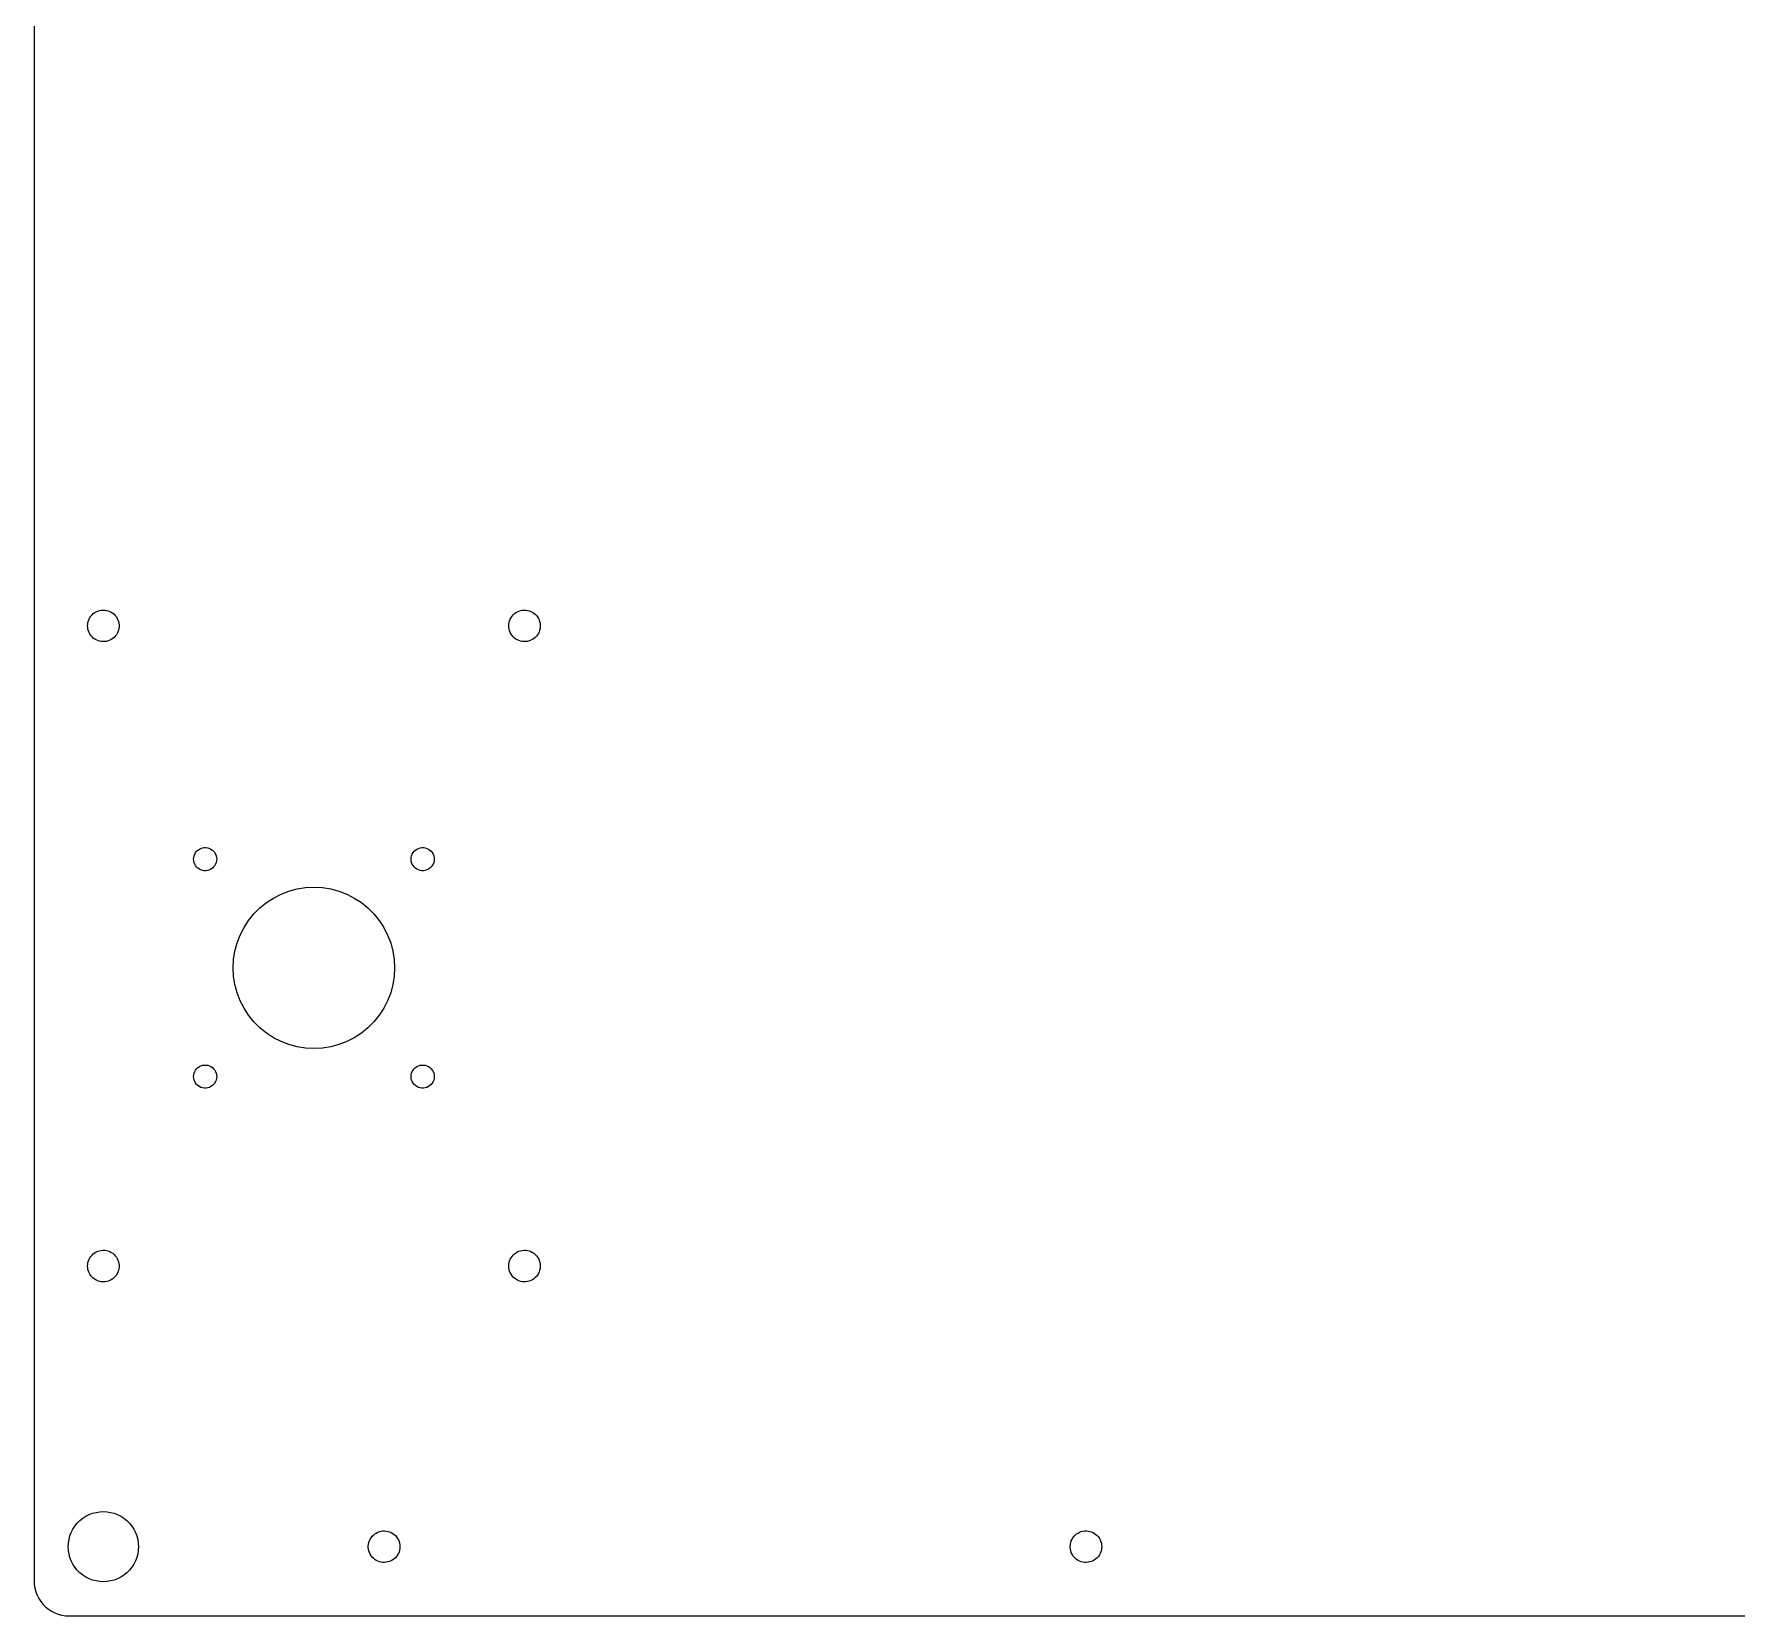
# Model space of a CAD drawing. Header units: metres. Extents: x -250 to 250, y -232 to 232.
# Drawn here: x -249.9 to -7.2, y -232.4 to -6.9 of the extents above; entities that cross this region are included whole.
import ezdxf

# ---------------------------------------------------------------- set-up
doc = ezdxf.new("R2010")
doc.units = ezdxf.units.M

msp = doc.modelspace()

# ---------------------------------------------------------------- linework, layer by layer
for p, q in [((-249.875, 227.375), (-249.875, -227.375)), ((-241.776, -89.868), (-241.613, -89.6811)), ((-241.613, -89.6811), (-241.43, -89.5132)), ((-241.43, -89.5132), (-241.231, -89.3664)), ((-241.231, -89.3664), (-241.016, -89.2424)), ((-241.016, -89.2424), (-240.789, -89.1429)), ((-240.789, -89.1429), (-240.552, -89.0688)), ((-240.552, -89.0688), (-240.309, -89.0213)), ((-240.309, -89.0213), (-240.062, -89.0009)), ((-240.062, -89.0009), (-239.814, -89.0077)), ((-239.814, -89.0077), (-239.569, -89.0417)), ((-239.569, -89.0417), (-239.328, -89.1026)), ((-239.328, -89.1026), (-239.096, -89.1895)), ((-239.096, -89.1895), (-238.875, -89.3014)), ((-238.875, -89.3014), (-238.667, -89.437)), ((-238.667, -89.437), (-238.476, -89.5946)), ((-238.476, -89.5946), (-238.303, -89.7723)), ((-238.303, -89.7723), (-238.151, -89.9679)), ((-181.776, -89.868), (-181.613, -89.6811)), ((-181.613, -89.6811), (-181.43, -89.5132)), ((-181.43, -89.5132), (-181.231, -89.3664)), ((-181.231, -89.3664), (-181.016, -89.2424)), ((-181.016, -89.2424), (-180.789, -89.1429)), ((-180.789, -89.1429), (-180.552, -89.0688)), ((-180.552, -89.0688), (-180.309, -89.0213)), ((-180.309, -89.0213), (-180.062, -89.0009)), ((-180.062, -89.0009), (-179.814, -89.0077)), ((-179.814, -89.0077), (-179.569, -89.0417)), ((-179.569, -89.0417), (-179.328, -89.1026)), ((-179.328, -89.1026), (-179.096, -89.1895)), ((-179.096, -89.1895), (-178.875, -89.3014)), ((-178.875, -89.3014), (-178.667, -89.437)), ((-178.667, -89.437), (-178.476, -89.5946)), ((-178.476, -89.5946), (-178.303, -89.7723)), ((-178.303, -89.7723), (-178.151, -89.9679)), ((-242.25, -91.25), (-242.236, -91.0025)), ((-242.236, -91.4975), (-242.25, -91.25)), ((-242.236, -91.0025), (-242.196, -90.758)), ((-242.196, -91.742), (-242.236, -91.4975)), ((-242.196, -90.758), (-242.128, -90.5194)), ((-242.128, -91.9806), (-242.196, -91.742)), ((-242.128, -90.5194), (-242.035, -90.2897)), ((-242.035, -92.2102), (-242.128, -91.9806)), ((-242.035, -90.2897), (-241.917, -90.0717)), ((-241.917, -90.0717), (-241.776, -89.868)), ((-238.151, -89.9679), (-238.021, -90.1791)), ((-238.021, -90.1791), (-237.915, -90.4033)), ((-237.915, -92.0967), (-238.021, -92.3209)), ((-237.915, -90.4033), (-237.835, -90.6378)), ((-237.835, -91.8622), (-237.915, -92.0967)), ((-237.835, -90.6378), (-237.781, -90.8797)), ((-237.781, -91.6203), (-237.835, -91.8622)), ((-237.781, -90.8797), (-237.753, -91.1261)), ((-237.753, -91.3739), (-237.781, -91.6203)), ((-237.753, -91.1261), (-237.753, -91.3739)), ((-182.25, -91.25), (-182.236, -91.0025)), ((-182.236, -91.4975), (-182.25, -91.25)), ((-182.236, -91.0025), (-182.196, -90.758)), ((-182.196, -91.742), (-182.236, -91.4975)), ((-182.196, -90.758), (-182.128, -90.5194)), ((-182.128, -91.9806), (-182.196, -91.742)), ((-182.128, -90.5194), (-182.035, -90.2897)), ((-182.035, -92.2102), (-182.128, -91.9806)), ((-182.035, -90.2897), (-181.917, -90.0717)), ((-181.917, -90.0717), (-181.776, -89.868)), ((-178.151, -89.9679), (-178.021, -90.1791)), ((-178.021, -90.1791), (-177.915, -90.4033)), ((-177.915, -92.0967), (-178.021, -92.3209)), ((-177.915, -90.4033), (-177.835, -90.6378)), ((-177.835, -91.8622), (-177.915, -92.0967)), ((-177.835, -90.6378), (-177.781, -90.8797)), ((-177.781, -91.6203), (-177.835, -91.8622)), ((-177.781, -90.8797), (-177.753, -91.1261)), ((-177.753, -91.3739), (-177.781, -91.6203)), ((-177.753, -91.1261), (-177.753, -91.3739)), ((-241.917, -92.4283), (-242.035, -92.2102)), ((-241.776, -92.632), (-241.917, -92.4283)), ((-241.613, -92.8189), (-241.776, -92.632)), ((-241.43, -92.9868), (-241.613, -92.8189)), ((-241.231, -93.1336), (-241.43, -92.9868)), ((-241.016, -93.2576), (-241.231, -93.1336)), ((-240.789, -93.3571), (-241.016, -93.2576)), ((-240.552, -93.4312), (-240.789, -93.3571)), ((-240.309, -93.4787), (-240.552, -93.4312)), ((-240.062, -93.4991), (-240.309, -93.4787)), ((-239.814, -93.4923), (-240.062, -93.4991)), ((-239.569, -93.4583), (-239.814, -93.4923)), ((-239.328, -93.3974), (-239.569, -93.4583)), ((-239.096, -93.3105), (-239.328, -93.3974)), ((-238.875, -93.1985), (-239.096, -93.3105)), ((-238.667, -93.063), (-238.875, -93.1985)), ((-238.476, -92.9054), (-238.667, -93.063)), ((-238.303, -92.7277), (-238.476, -92.9054)), ((-238.151, -92.5321), (-238.303, -92.7277)), ((-238.021, -92.3209), (-238.151, -92.5321)), ((-181.917, -92.4283), (-182.035, -92.2102)), ((-181.776, -92.632), (-181.917, -92.4283)), ((-181.613, -92.8189), (-181.776, -92.632)), ((-181.43, -92.9868), (-181.613, -92.8189)), ((-181.231, -93.1336), (-181.43, -92.9868)), ((-181.016, -93.2576), (-181.231, -93.1336)), ((-180.789, -93.3571), (-181.016, -93.2576)), ((-180.552, -93.4312), (-180.789, -93.3571)), ((-180.309, -93.4787), (-180.552, -93.4312)), ((-180.062, -93.4991), (-180.309, -93.4787)), ((-179.814, -93.4923), (-180.062, -93.4991)), ((-179.569, -93.4583), (-179.814, -93.4923)), ((-179.328, -93.3974), (-179.569, -93.4583)), ((-179.096, -93.3105), (-179.328, -93.3974)), ((-178.875, -93.1985), (-179.096, -93.3105)), ((-178.667, -93.063), (-178.875, -93.1985)), ((-178.476, -92.9054), (-178.667, -93.063)), ((-178.303, -92.7277), (-178.476, -92.9054)), ((-178.151, -92.5321), (-178.303, -92.7277)), ((-178.021, -92.3209), (-178.151, -92.5321)), ((-226.987, -123.784), (-226.863, -123.571)), ((-226.863, -123.571), (-226.71, -123.378)), ((-226.71, -123.378), (-226.529, -123.21)), ((-226.529, -123.21), (-226.325, -123.071)), ((-226.325, -123.071), (-226.103, -122.964)), ((-226.103, -122.964), (-225.867, -122.891)), ((-225.867, -122.891), (-225.623, -122.855)), ((-225.623, -122.855), (-225.377, -122.855)), ((-225.377, -122.855), (-225.133, -122.891)), ((-225.133, -122.891), (-224.897, -122.964)), ((-224.897, -122.964), (-224.675, -123.071)), ((-224.675, -123.071), (-224.471, -123.21)), ((-224.471, -123.21), (-224.29, -123.378)), ((-224.29, -123.378), (-224.137, -123.571)), ((-224.137, -123.571), (-224.013, -123.784)), ((-195.987, -123.784), (-195.863, -123.571)), ((-195.863, -123.571), (-195.71, -123.378)), ((-195.71, -123.378), (-195.529, -123.21)), ((-195.529, -123.21), (-195.325, -123.071)), ((-195.325, -123.071), (-195.103, -122.964)), ((-195.103, -122.964), (-194.867, -122.891)), ((-194.867, -122.891), (-194.623, -122.855)), ((-194.623, -122.855), (-194.377, -122.855)), ((-194.377, -122.855), (-194.133, -122.891)), ((-194.133, -122.891), (-193.897, -122.964)), ((-193.897, -122.964), (-193.675, -123.071)), ((-193.675, -123.071), (-193.471, -123.21)), ((-193.471, -123.21), (-193.29, -123.378)), ((-193.29, -123.378), (-193.137, -123.571)), ((-193.137, -123.571), (-193.013, -123.784)), ((-227.15, -124.5), (-227.132, -124.254)), ((-227.132, -124.746), (-227.15, -124.5)), ((-227.132, -124.254), (-227.077, -124.014)), ((-227.077, -124.986), (-227.132, -124.746)), ((-227.077, -124.014), (-226.987, -123.784)), ((-226.987, -125.216), (-227.077, -124.986)), ((-226.863, -125.429), (-226.987, -125.216)), ((-226.71, -125.622), (-226.863, -125.429)), ((-226.529, -125.79), (-226.71, -125.622)), ((-226.325, -125.929), (-226.529, -125.79)), ((-226.103, -126.036), (-226.325, -125.929)), ((-225.867, -126.109), (-226.103, -126.036)), ((-225.623, -126.145), (-225.867, -126.109)), ((-225.377, -126.145), (-225.623, -126.145)), ((-225.133, -126.109), (-225.377, -126.145)), ((-224.897, -126.036), (-225.133, -126.109)), ((-224.675, -125.929), (-224.897, -126.036)), ((-224.471, -125.79), (-224.675, -125.929)), ((-224.29, -125.622), (-224.471, -125.79)), ((-224.137, -125.429), (-224.29, -125.622)), ((-224.013, -125.216), (-224.137, -125.429)), ((-224.013, -123.784), (-223.923, -124.014)), ((-223.923, -124.986), (-224.013, -125.216)), ((-223.923, -124.014), (-223.868, -124.254)), ((-223.868, -124.746), (-223.923, -124.986)), ((-223.868, -124.254), (-223.85, -124.5)), ((-223.85, -124.5), (-223.868, -124.746)), ((-196.15, -124.5), (-196.132, -124.254)), ((-196.132, -124.746), (-196.15, -124.5)), ((-196.132, -124.254), (-196.077, -124.014)), ((-196.077, -124.986), (-196.132, -124.746)), ((-196.077, -124.014), (-195.987, -123.784)), ((-195.987, -125.216), (-196.077, -124.986)), ((-195.863, -125.429), (-195.987, -125.216)), ((-195.71, -125.622), (-195.863, -125.429)), ((-195.529, -125.79), (-195.71, -125.622)), ((-195.325, -125.929), (-195.529, -125.79)), ((-195.103, -126.036), (-195.325, -125.929)), ((-194.867, -126.109), (-195.103, -126.036)), ((-194.623, -126.145), (-194.867, -126.109)), ((-194.377, -126.145), (-194.623, -126.145)), ((-194.133, -126.109), (-194.377, -126.145)), ((-193.897, -126.036), (-194.133, -126.109)), ((-193.675, -125.929), (-193.897, -126.036)), ((-193.471, -125.79), (-193.675, -125.929)), ((-193.29, -125.622), (-193.471, -125.79)), ((-193.137, -125.429), (-193.29, -125.622)), ((-193.013, -125.216), (-193.137, -125.429)), ((-193.013, -123.784), (-192.923, -124.014)), ((-192.923, -124.986), (-193.013, -125.216)), ((-192.923, -124.014), (-192.868, -124.254)), ((-192.868, -124.746), (-192.923, -124.986)), ((-192.868, -124.254), (-192.85, -124.5)), ((-192.85, -124.5), (-192.868, -124.746)), ((-212.391, -128.751), (-211.202, -128.563)), ((-211.202, -128.563), (-210, -128.5)), ((-210, -128.5), (-208.798, -128.563)), ((-208.798, -128.563), (-207.609, -128.751)), ((-217.695, -131.454), (-216.76, -130.696)), ((-216.76, -130.696), (-215.75, -130.041)), ((-215.75, -130.041), (-214.677, -129.494)), ((-214.677, -129.494), (-213.554, -129.063)), ((-213.554, -129.063), (-212.391, -128.751)), ((-207.609, -128.751), (-206.446, -129.063)), ((-206.446, -129.063), (-205.323, -129.494)), ((-205.323, -129.494), (-204.25, -130.041)), ((-204.25, -130.041), (-203.24, -130.696)), ((-203.24, -130.696), (-202.305, -131.454)), ((-219.959, -134.25), (-219.304, -133.24)), ((-219.304, -133.24), (-218.546, -132.305)), ((-218.546, -132.305), (-217.695, -131.454)), ((-202.305, -131.454), (-201.454, -132.305)), ((-201.454, -132.305), (-200.696, -133.24)), ((-200.696, -133.24), (-200.041, -134.25)), ((-220.937, -136.446), (-220.506, -135.323)), ((-220.506, -135.323), (-219.959, -134.25)), ((-200.041, -134.25), (-199.494, -135.323)), ((-199.494, -135.323), (-199.063, -136.446)), ((-221.437, -138.798), (-221.249, -137.609)), ((-221.249, -137.609), (-220.937, -136.446)), ((-199.063, -136.446), (-198.751, -137.609)), ((-198.751, -137.609), (-198.563, -138.798)), ((-221.5, -140), (-221.437, -138.798)), ((-221.437, -141.202), (-221.5, -140)), ((-198.563, -138.798), (-198.5, -140)), ((-198.5, -140), (-198.563, -141.202)), ((-221.249, -142.391), (-221.437, -141.202)), ((-220.937, -143.554), (-221.249, -142.391)), ((-198.751, -142.391), (-199.063, -143.554)), ((-198.563, -141.202), (-198.751, -142.391)), ((-220.506, -144.677), (-220.937, -143.554)), ((-219.959, -145.75), (-220.506, -144.677)), ((-199.494, -144.677), (-200.041, -145.75)), ((-199.063, -143.554), (-199.494, -144.677)), ((-219.304, -146.76), (-219.959, -145.75)), ((-218.546, -147.695), (-219.304, -146.76)), ((-217.695, -148.546), (-218.546, -147.695)), ((-201.454, -147.695), (-202.305, -148.546)), ((-200.696, -146.76), (-201.454, -147.695)), ((-200.041, -145.75), (-200.696, -146.76)), ((-216.76, -149.304), (-217.695, -148.546)), ((-215.75, -149.959), (-216.76, -149.304)), ((-214.677, -150.506), (-215.75, -149.959)), ((-204.25, -149.959), (-205.323, -150.506)), ((-203.24, -149.304), (-204.25, -149.959)), ((-202.305, -148.546), (-203.24, -149.304)), ((-213.554, -150.937), (-214.677, -150.506)), ((-212.391, -151.249), (-213.554, -150.937)), ((-211.202, -151.437), (-212.391, -151.249)), ((-210, -151.5), (-211.202, -151.437)), ((-208.798, -151.437), (-210, -151.5)), ((-207.609, -151.249), (-208.798, -151.437)), ((-206.446, -150.937), (-207.609, -151.249)), ((-205.323, -150.506), (-206.446, -150.937)), ((-227.15, -155.5), (-227.132, -155.254)), ((-227.132, -155.254), (-227.077, -155.014)), ((-227.077, -155.014), (-226.987, -154.784)), ((-226.987, -154.784), (-226.863, -154.571)), ((-226.863, -154.571), (-226.71, -154.378)), ((-226.71, -154.378), (-226.529, -154.21)), ((-226.529, -154.21), (-226.325, -154.071)), ((-226.325, -154.071), (-226.103, -153.964)), ((-226.103, -153.964), (-225.867, -153.891)), ((-225.867, -153.891), (-225.623, -153.855)), ((-225.623, -153.855), (-225.377, -153.855)), ((-225.377, -153.855), (-225.133, -153.891)), ((-225.133, -153.891), (-224.897, -153.964)), ((-224.897, -153.964), (-224.675, -154.071)), ((-224.675, -154.071), (-224.471, -154.21)), ((-224.471, -154.21), (-224.29, -154.378)), ((-224.29, -154.378), (-224.137, -154.571)), ((-224.137, -154.571), (-224.013, -154.784)), ((-224.013, -154.784), (-223.923, -155.014)), ((-223.923, -155.014), (-223.868, -155.254)), ((-223.868, -155.254), (-223.85, -155.5)), ((-196.15, -155.5), (-196.132, -155.254)), ((-196.132, -155.254), (-196.077, -155.014)), ((-196.077, -155.014), (-195.987, -154.784)), ((-195.987, -154.784), (-195.863, -154.571)), ((-195.863, -154.571), (-195.71, -154.378)), ((-195.71, -154.378), (-195.529, -154.21)), ((-195.529, -154.21), (-195.325, -154.071)), ((-195.325, -154.071), (-195.103, -153.964)), ((-195.103, -153.964), (-194.867, -153.891)), ((-194.867, -153.891), (-194.623, -153.855)), ((-194.623, -153.855), (-194.377, -153.855)), ((-194.377, -153.855), (-194.133, -153.891)), ((-194.133, -153.891), (-193.897, -153.964)), ((-193.897, -153.964), (-193.675, -154.071)), ((-193.675, -154.071), (-193.471, -154.21)), ((-193.471, -154.21), (-193.29, -154.378)), ((-193.29, -154.378), (-193.137, -154.571)), ((-193.137, -154.571), (-193.013, -154.784)), ((-193.013, -154.784), (-192.923, -155.014)), ((-192.923, -155.014), (-192.868, -155.254)), ((-192.868, -155.254), (-192.85, -155.5)), ((-227.132, -155.746), (-227.15, -155.5)), ((-227.077, -155.986), (-227.132, -155.746)), ((-226.987, -156.216), (-227.077, -155.986)), ((-226.863, -156.429), (-226.987, -156.216)), ((-226.71, -156.622), (-226.863, -156.429)), ((-226.529, -156.79), (-226.71, -156.622)), ((-226.325, -156.929), (-226.529, -156.79)), ((-226.103, -157.036), (-226.325, -156.929)), ((-225.867, -157.109), (-226.103, -157.036)), ((-225.623, -157.145), (-225.867, -157.109)), ((-225.377, -157.145), (-225.623, -157.145)), ((-225.133, -157.109), (-225.377, -157.145)), ((-224.897, -157.036), (-225.133, -157.109)), ((-224.675, -156.929), (-224.897, -157.036)), ((-224.471, -156.79), (-224.675, -156.929)), ((-224.29, -156.622), (-224.471, -156.79)), ((-224.137, -156.429), (-224.29, -156.622)), ((-224.013, -156.216), (-224.137, -156.429)), ((-223.923, -155.986), (-224.013, -156.216)), ((-223.868, -155.746), (-223.923, -155.986)), ((-223.85, -155.5), (-223.868, -155.746)), ((-196.132, -155.746), (-196.15, -155.5)), ((-196.077, -155.986), (-196.132, -155.746)), ((-195.987, -156.216), (-196.077, -155.986)), ((-195.863, -156.429), (-195.987, -156.216)), ((-195.71, -156.622), (-195.863, -156.429)), ((-195.529, -156.79), (-195.71, -156.622)), ((-195.325, -156.929), (-195.529, -156.79)), ((-195.103, -157.036), (-195.325, -156.929)), ((-194.867, -157.109), (-195.103, -157.036)), ((-194.623, -157.145), (-194.867, -157.109)), ((-194.377, -157.145), (-194.623, -157.145)), ((-194.133, -157.109), (-194.377, -157.145)), ((-193.897, -157.036), (-194.133, -157.109)), ((-193.675, -156.929), (-193.897, -157.036)), ((-193.471, -156.79), (-193.675, -156.929)), ((-193.29, -156.622), (-193.471, -156.79)), ((-193.137, -156.429), (-193.29, -156.622)), ((-193.013, -156.216), (-193.137, -156.429)), ((-192.923, -155.986), (-193.013, -156.216)), ((-192.868, -155.746), (-192.923, -155.986)), ((-192.85, -155.5), (-192.868, -155.746)), ((-242.196, -182.008), (-242.128, -181.769)), ((-242.128, -181.769), (-242.035, -181.54)), ((-242.035, -181.54), (-241.917, -181.322)), ((-241.917, -181.322), (-241.776, -181.118)), ((-241.776, -181.118), (-241.613, -180.931)), ((-241.613, -180.931), (-241.43, -180.763)), ((-241.43, -180.763), (-241.231, -180.616)), ((-241.231, -180.616), (-241.016, -180.492)), ((-241.016, -180.492), (-240.789, -180.393)), ((-240.789, -180.393), (-240.552, -180.319)), ((-240.552, -180.319), (-240.309, -180.271)), ((-240.309, -180.271), (-240.062, -180.251)), ((-240.062, -180.251), (-239.814, -180.258)), ((-239.814, -180.258), (-239.569, -180.292)), ((-239.569, -180.292), (-239.328, -180.353)), ((-239.328, -180.353), (-239.096, -180.44)), ((-239.096, -180.44), (-238.875, -180.551)), ((-238.875, -180.551), (-238.667, -180.687)), ((-238.667, -180.687), (-238.476, -180.845)), ((-238.476, -180.845), (-238.303, -181.022)), ((-238.303, -181.022), (-238.151, -181.218)), ((-238.151, -181.218), (-238.021, -181.429)), ((-238.021, -181.429), (-237.915, -181.653)), ((-237.915, -181.653), (-237.835, -181.888)), ((-237.835, -181.888), (-237.781, -182.13)), ((-182.196, -182.008), (-182.128, -181.769)), ((-182.128, -181.769), (-182.035, -181.54)), ((-182.035, -181.54), (-181.917, -181.322)), ((-181.917, -181.322), (-181.776, -181.118)), ((-181.776, -181.118), (-181.613, -180.931)), ((-181.613, -180.931), (-181.43, -180.763)), ((-181.43, -180.763), (-181.231, -180.616)), ((-181.231, -180.616), (-181.016, -180.492)), ((-181.016, -180.492), (-180.789, -180.393)), ((-180.789, -180.393), (-180.552, -180.319)), ((-180.552, -180.319), (-180.309, -180.271)), ((-180.309, -180.271), (-180.062, -180.251)), ((-180.062, -180.251), (-179.814, -180.258)), ((-179.814, -180.258), (-179.569, -180.292)), ((-179.569, -180.292), (-179.328, -180.353)), ((-179.328, -180.353), (-179.096, -180.44)), ((-179.096, -180.44), (-178.875, -180.551)), ((-178.875, -180.551), (-178.667, -180.687)), ((-178.667, -180.687), (-178.476, -180.845)), ((-178.476, -180.845), (-178.303, -181.022)), ((-178.303, -181.022), (-178.151, -181.218)), ((-178.151, -181.218), (-178.021, -181.429)), ((-178.021, -181.429), (-177.915, -181.653)), ((-177.915, -181.653), (-177.835, -181.888)), ((-177.835, -181.888), (-177.781, -182.13)), ((-242.25, -182.5), (-242.236, -182.252)), ((-242.236, -182.748), (-242.25, -182.5)), ((-242.236, -182.252), (-242.196, -182.008)), ((-242.196, -182.992), (-242.236, -182.748)), ((-242.128, -183.231), (-242.196, -182.992)), ((-242.035, -183.46), (-242.128, -183.231)), ((-241.917, -183.678), (-242.035, -183.46)), ((-241.776, -183.882), (-241.917, -183.678)), ((-241.613, -184.069), (-241.776, -183.882)), ((-241.43, -184.237), (-241.613, -184.069)), ((-241.231, -184.384), (-241.43, -184.237)), ((-241.016, -184.508), (-241.231, -184.384)), ((-238.667, -184.313), (-238.875, -184.449)), ((-238.476, -184.155), (-238.667, -184.313)), ((-238.303, -183.978), (-238.476, -184.155)), ((-238.151, -183.782), (-238.303, -183.978)), ((-238.021, -183.571), (-238.151, -183.782)), ((-237.915, -183.347), (-238.021, -183.571)), ((-237.835, -183.112), (-237.915, -183.347)), ((-237.781, -182.87), (-237.835, -183.112)), ((-237.781, -182.13), (-237.753, -182.376)), ((-237.753, -182.624), (-237.781, -182.87)), ((-237.753, -182.376), (-237.753, -182.624)), ((-182.25, -182.5), (-182.236, -182.252)), ((-182.236, -182.748), (-182.25, -182.5)), ((-182.236, -182.252), (-182.196, -182.008)), ((-182.196, -182.992), (-182.236, -182.748)), ((-182.128, -183.231), (-182.196, -182.992)), ((-182.035, -183.46), (-182.128, -183.231)), ((-181.917, -183.678), (-182.035, -183.46)), ((-181.776, -183.882), (-181.917, -183.678)), ((-181.613, -184.069), (-181.776, -183.882)), ((-181.43, -184.237), (-181.613, -184.069)), ((-181.231, -184.384), (-181.43, -184.237)), ((-181.016, -184.508), (-181.231, -184.384)), ((-178.667, -184.313), (-178.875, -184.449)), ((-178.476, -184.155), (-178.667, -184.313)), ((-178.303, -183.978), (-178.476, -184.155)), ((-178.151, -183.782), (-178.303, -183.978)), ((-178.021, -183.571), (-178.151, -183.782)), ((-177.915, -183.347), (-178.021, -183.571)), ((-177.835, -183.112), (-177.915, -183.347)), ((-177.781, -182.87), (-177.835, -183.112)), ((-177.781, -182.13), (-177.753, -182.376)), ((-177.753, -182.624), (-177.781, -182.87)), ((-177.753, -182.376), (-177.753, -182.624)), ((-240.789, -184.607), (-241.016, -184.508)), ((-240.552, -184.681), (-240.789, -184.607)), ((-240.309, -184.729), (-240.552, -184.681)), ((-240.062, -184.749), (-240.309, -184.729)), ((-239.814, -184.742), (-240.062, -184.749)), ((-239.569, -184.708), (-239.814, -184.742)), ((-239.328, -184.647), (-239.569, -184.708)), ((-239.096, -184.56), (-239.328, -184.647)), ((-238.875, -184.449), (-239.096, -184.56)), ((-180.789, -184.607), (-181.016, -184.508)), ((-180.552, -184.681), (-180.789, -184.607)), ((-180.309, -184.729), (-180.552, -184.681)), ((-180.062, -184.749), (-180.309, -184.729)), ((-179.814, -184.742), (-180.062, -184.749)), ((-179.569, -184.708), (-179.814, -184.742)), ((-179.328, -184.647), (-179.569, -184.708)), ((-179.096, -184.56), (-179.328, -184.647)), ((-178.875, -184.449), (-179.096, -184.56)), ((-242.939, -218.455), (-242.5, -218.17)), ((-242.5, -218.17), (-242.034, -217.932)), ((-242.034, -217.932), (-241.545, -217.745)), ((-241.545, -217.745), (-241.04, -217.609)), ((-241.04, -217.609), (-240.523, -217.527)), ((-240.523, -217.527), (-240, -217.5)), ((-240, -217.5), (-239.477, -217.527)), ((-239.477, -217.527), (-238.96, -217.609)), ((-238.96, -217.609), (-238.455, -217.745)), ((-238.455, -217.745), (-237.966, -217.932)), ((-237.966, -217.932), (-237.5, -218.17)), ((-237.5, -218.17), (-237.061, -218.455)), ((-244.755, -220.955), (-244.568, -220.466)), ((-244.568, -220.466), (-244.33, -220)), ((-244.33, -220), (-244.045, -219.561)), ((-244.045, -219.561), (-243.716, -219.154)), ((-243.716, -219.154), (-243.346, -218.784)), ((-243.346, -218.784), (-242.939, -218.455)), ((-237.061, -218.455), (-236.654, -218.784)), ((-236.654, -218.784), (-236.284, -219.154)), ((-236.284, -219.154), (-235.955, -219.561)), ((-235.955, -219.561), (-235.67, -220)), ((-235.67, -220), (-235.432, -220.466)), ((-235.432, -220.466), (-235.245, -220.955)), ((-201.524, -220.845), (-201.333, -220.687)), ((-201.333, -220.687), (-201.125, -220.551)), ((-201.125, -220.551), (-200.904, -220.44)), ((-200.904, -220.44), (-200.672, -220.353)), ((-200.672, -220.353), (-200.431, -220.292)), ((-200.431, -220.292), (-200.186, -220.258)), ((-200.186, -220.258), (-199.938, -220.251)), ((-199.938, -220.251), (-199.691, -220.271)), ((-199.691, -220.271), (-199.448, -220.319)), ((-199.448, -220.319), (-199.211, -220.393)), ((-199.211, -220.393), (-198.984, -220.492)), ((-198.984, -220.492), (-198.769, -220.616)), ((-198.769, -220.616), (-198.57, -220.763)), ((-198.57, -220.763), (-198.387, -220.931)), ((-101.524, -220.845), (-101.333, -220.687)), ((-101.333, -220.687), (-101.125, -220.551)), ((-101.125, -220.551), (-100.904, -220.44)), ((-100.904, -220.44), (-100.672, -220.353)), ((-100.672, -220.353), (-100.431, -220.292)), ((-100.431, -220.292), (-100.186, -220.258)), ((-100.186, -220.258), (-99.938, -220.251)), ((-99.938, -220.251), (-99.6909, -220.271)), ((-99.6909, -220.271), (-99.4476, -220.319)), ((-99.4476, -220.319), (-99.2111, -220.393)), ((-99.2111, -220.393), (-98.984, -220.492)), ((-98.984, -220.492), (-98.7694, -220.616)), ((-98.7694, -220.616), (-98.5696, -220.763)), ((-98.5696, -220.763), (-98.3872, -220.931)), ((-245, -222.5), (-244.973, -221.977)), ((-244.973, -223.023), (-245, -222.5)), ((-244.973, -221.977), (-244.891, -221.46)), ((-244.891, -223.54), (-244.973, -223.023)), ((-244.891, -221.46), (-244.755, -220.955)), ((-235.245, -220.955), (-235.109, -221.46)), ((-235.109, -221.46), (-235.027, -221.977)), ((-235.027, -223.023), (-235.109, -223.54)), ((-235.027, -221.977), (-235, -222.5)), ((-235, -222.5), (-235.027, -223.023)), ((-202.247, -222.376), (-202.219, -222.13)), ((-202.247, -222.624), (-202.247, -222.376)), ((-202.219, -222.87), (-202.247, -222.624)), ((-202.219, -222.13), (-202.165, -221.888)), ((-202.165, -223.112), (-202.219, -222.87)), ((-202.165, -221.888), (-202.085, -221.653)), ((-202.085, -223.347), (-202.165, -223.112)), ((-202.085, -221.653), (-201.979, -221.429)), ((-201.979, -221.429), (-201.849, -221.218)), ((-201.849, -221.218), (-201.697, -221.022)), ((-201.697, -221.022), (-201.524, -220.845)), ((-198.387, -220.931), (-198.224, -221.118)), ((-198.224, -221.118), (-198.083, -221.322)), ((-198.083, -221.322), (-197.965, -221.54)), ((-197.965, -221.54), (-197.872, -221.769)), ((-197.872, -221.769), (-197.804, -222.008)), ((-197.804, -222.992), (-197.872, -223.231)), ((-197.804, -222.008), (-197.764, -222.252)), ((-197.764, -222.748), (-197.804, -222.992)), ((-197.764, -222.252), (-197.75, -222.5)), ((-197.75, -222.5), (-197.764, -222.748)), ((-102.247, -222.376), (-102.219, -222.13)), ((-102.247, -222.624), (-102.247, -222.376)), ((-102.219, -222.87), (-102.247, -222.624)), ((-102.219, -222.13), (-102.165, -221.888)), ((-102.165, -223.112), (-102.219, -222.87)), ((-102.165, -221.888), (-102.085, -221.653)), ((-102.085, -223.347), (-102.165, -223.112)), ((-102.085, -221.653), (-101.979, -221.429)), ((-101.979, -221.429), (-101.849, -221.218)), ((-101.849, -221.218), (-101.697, -221.022)), ((-101.697, -221.022), (-101.524, -220.845)), ((-98.3872, -220.931), (-98.2244, -221.118)), ((-98.2244, -221.118), (-98.0832, -221.322)), ((-98.0832, -221.322), (-97.9652, -221.54)), ((-97.9652, -221.54), (-97.8719, -221.769)), ((-97.8719, -221.769), (-97.8045, -222.008)), ((-97.8045, -222.992), (-97.8719, -223.231)), ((-97.8045, -222.008), (-97.7637, -222.252)), ((-97.7637, -222.748), (-97.8045, -222.992)), ((-97.7637, -222.252), (-97.75, -222.5)), ((-97.75, -222.5), (-97.7637, -222.748)), ((-244.755, -224.045), (-244.891, -223.54)), ((-244.568, -224.534), (-244.755, -224.045)), ((-244.33, -225), (-244.568, -224.534)), ((-244.045, -225.439), (-244.33, -225)), ((-243.716, -225.846), (-244.045, -225.439)), ((-235.955, -225.439), (-236.284, -225.846)), ((-235.67, -225), (-235.955, -225.439)), ((-235.432, -224.534), (-235.67, -225)), ((-235.245, -224.045), (-235.432, -224.534)), ((-235.109, -223.54), (-235.245, -224.045)), ((-201.979, -223.571), (-202.085, -223.347)), ((-201.849, -223.782), (-201.979, -223.571)), ((-201.697, -223.978), (-201.849, -223.782)), ((-201.524, -224.155), (-201.697, -223.978)), ((-201.333, -224.313), (-201.524, -224.155)), ((-201.125, -224.449), (-201.333, -224.313)), ((-200.904, -224.56), (-201.125, -224.449)), ((-200.672, -224.647), (-200.904, -224.56)), ((-200.431, -224.708), (-200.672, -224.647)), ((-200.186, -224.742), (-200.431, -224.708)), ((-199.938, -224.749), (-200.186, -224.742)), ((-199.691, -224.729), (-199.938, -224.749)), ((-199.448, -224.681), (-199.691, -224.729)), ((-199.211, -224.607), (-199.448, -224.681)), ((-198.984, -224.508), (-199.211, -224.607)), ((-198.769, -224.384), (-198.984, -224.508)), ((-198.57, -224.237), (-198.769, -224.384)), ((-198.387, -224.069), (-198.57, -224.237)), ((-198.224, -223.882), (-198.387, -224.069)), ((-198.083, -223.678), (-198.224, -223.882)), ((-197.965, -223.46), (-198.083, -223.678)), ((-197.872, -223.231), (-197.965, -223.46)), ((-101.979, -223.571), (-102.085, -223.347)), ((-101.849, -223.782), (-101.979, -223.571)), ((-101.697, -223.978), (-101.849, -223.782)), ((-101.524, -224.155), (-101.697, -223.978)), ((-101.333, -224.313), (-101.524, -224.155)), ((-101.125, -224.449), (-101.333, -224.313)), ((-100.904, -224.56), (-101.125, -224.449)), ((-100.672, -224.647), (-100.904, -224.56)), ((-100.431, -224.708), (-100.672, -224.647)), ((-100.186, -224.742), (-100.431, -224.708)), ((-99.938, -224.749), (-100.186, -224.742)), ((-99.6909, -224.729), (-99.938, -224.749)), ((-99.4476, -224.681), (-99.6909, -224.729)), ((-99.2111, -224.607), (-99.4476, -224.681)), ((-98.984, -224.508), (-99.2111, -224.607)), ((-98.7694, -224.384), (-98.984, -224.508)), ((-98.5696, -224.237), (-98.7694, -224.384)), ((-98.3872, -224.069), (-98.5696, -224.237)), ((-98.2244, -223.882), (-98.3872, -224.069)), ((-98.0832, -223.678), (-98.2244, -223.882)), ((-97.9652, -223.46), (-98.0832, -223.678)), ((-97.8719, -223.231), (-97.9652, -223.46)), ((-249.875, -227.375), (-249.848, -227.898)), ((-249.848, -227.898), (-249.766, -228.415)), ((-243.346, -226.216), (-243.716, -225.846)), ((-242.939, -226.545), (-243.346, -226.216)), ((-242.5, -226.83), (-242.939, -226.545)), ((-242.034, -227.068), (-242.5, -226.83)), ((-241.545, -227.255), (-242.034, -227.068)), ((-241.04, -227.391), (-241.545, -227.255)), ((-240.523, -227.473), (-241.04, -227.391)), ((-240, -227.5), (-240.523, -227.473)), ((-239.477, -227.473), (-240, -227.5)), ((-238.96, -227.391), (-239.477, -227.473)), ((-238.455, -227.255), (-238.96, -227.391)), ((-237.966, -227.068), (-238.455, -227.255)), ((-237.5, -226.83), (-237.966, -227.068)), ((-237.061, -226.545), (-237.5, -226.83)), ((-236.654, -226.216), (-237.061, -226.545)), ((-236.284, -225.846), (-236.654, -226.216)), ((-249.766, -228.415), (-249.63, -228.92)), ((-249.63, -228.92), (-249.443, -229.409)), ((-249.443, -229.409), (-249.205, -229.875)), ((-249.205, -229.875), (-248.92, -230.314)), ((-248.92, -230.314), (-248.591, -230.721)), ((-248.591, -230.721), (-248.221, -231.091)), ((-248.221, -231.091), (-247.814, -231.42)), ((-247.814, -231.42), (-247.375, -231.705)), ((-247.375, -231.705), (-246.909, -231.943)), ((-246.909, -231.943), (-246.42, -232.13)), ((-246.42, -232.13), (-245.915, -232.266)), ((-245.915, -232.266), (-245.398, -232.348)), ((-245.398, -232.348), (-244.875, -232.375)), ((-244.875, -232.375), (244.875, -232.375))]:
    msp.add_line(p, q)

doc.saveas('drawing.dxf')
